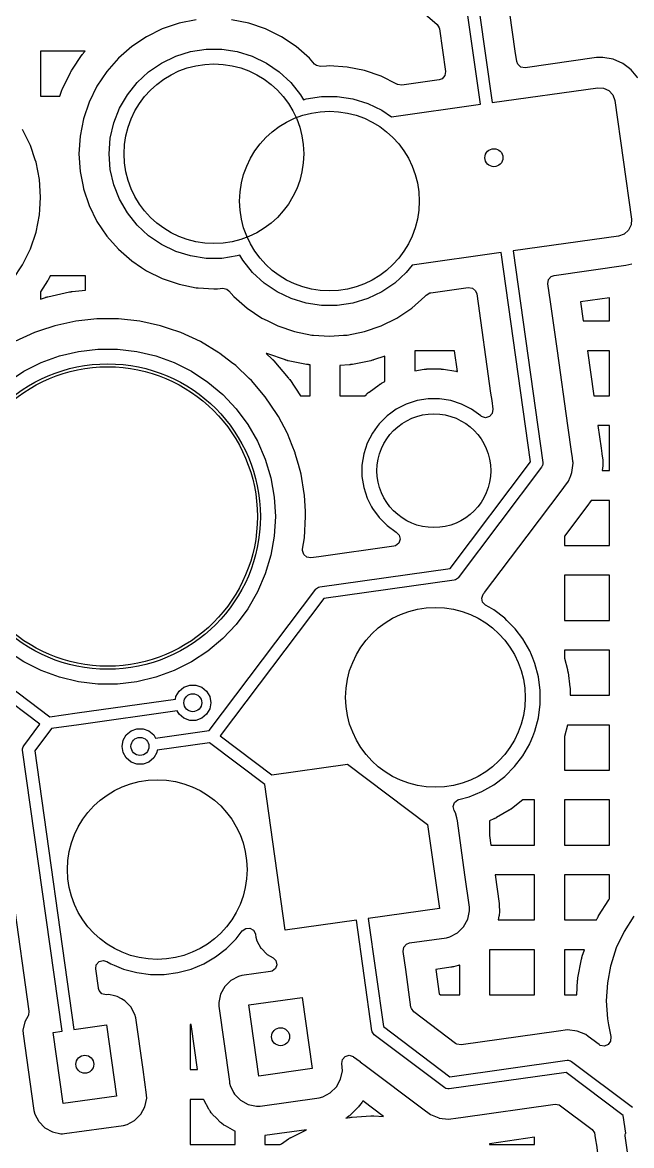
# Model space of a CAD drawing. Extents: x 2.49 to 8.57, y -5.87 to -1.87.
# Drawn here: x 2.977 to 3.377, y -4.273 to -3.535 of the extents above; entities that cross this region are included whole.
import ezdxf

# ---------------------------------------------------------------- set-up
doc = ezdxf.new("R2010")
doc.units = 0
doc.header["$MEASUREMENT"] = 0
doc.layers.add('BLACK', color=7, linetype='CONTINUOUS')

msp = doc.modelspace()

# ---------------------------------------------------------------- linework, layer by layer
at = {"layer": 'BLACK', "linetype": 'CONTINUOUS'}
for p, q in [((3.21042, -3.50214), (3.24925, -3.5359)), ((3.27773, -3.58836), (3.26912, -3.52706)), ((3.27705, -3.52692), (3.28553, -3.58726)), ((3.07963, -3.53516), (3.06863, -3.53889)), ((3.09102, -3.53289), (3.07963, -3.53516)), ((3.07963, -3.53516), (3.07963, -3.53516)), ((3.12559, -3.53516), (3.1142, -3.53289)), ((3.13659, -3.53889), (3.12559, -3.53516)), ((3.12559, -3.53516), (3.12559, -3.53516)), ((3.12559, -3.53516), (3.12559, -3.53516)), ((3.30068, -3.55347), (3.29718, -3.52858)), ((3.06863, -3.53889), (3.05821, -3.54403)), ((3.14701, -3.54403), (3.13659, -3.53889)), ((3.24925, -3.5359), (3.25074, -3.53821)), ((3.25074, -3.53821), (3.25089, -3.5389)), ((3.25089, -3.5389), (3.2548, -3.56675)), ((3.05821, -3.54403), (3.04856, -3.55048)), ((3.15666, -3.55048), (3.14701, -3.54403)), ((3.14701, -3.54403), (3.14701, -3.54403)), ((3.01784, -3.55347), (2.98851, -3.55347)), ((2.98851, -3.55347), (2.98851, -3.58307)), ((3.00923, -3.5659), (3.01604, -3.55571)), ((3.01604, -3.55571), (3.01613, -3.55558)), ((3.01613, -3.55558), (3.01632, -3.55532)), ((3.01632, -3.55532), (3.01642, -3.55519)), ((3.01642, -3.55519), (3.01681, -3.55468)), ((3.01681, -3.55468), (3.01691, -3.55455)), ((3.01691, -3.55455), (3.01711, -3.55431)), ((3.01711, -3.55431), (3.01721, -3.55418)), ((3.01721, -3.55418), (3.01784, -3.55347)), ((3.04856, -3.55048), (3.03982, -3.55814)), ((3.06816, -3.56126), (3.07744, -3.55679)), ((3.07744, -3.55679), (3.08728, -3.55375)), ((3.08728, -3.55375), (3.09746, -3.55222)), ((3.09746, -3.55222), (3.10776, -3.55222)), ((3.10776, -3.55222), (3.11794, -3.55375)), ((3.11794, -3.55375), (3.12778, -3.55679)), ((3.12778, -3.55679), (3.13706, -3.56126)), ((3.1654, -3.55814), (3.15666, -3.55048)), ((3.30162, -3.56017), (3.30068, -3.55347)), ((3.3582, -3.55757), (3.35414, -3.55772)), ((3.365, -3.55881), (3.3582, -3.55757)), ((3.3582, -3.55757), (3.3582, -3.55757)), ((3.03982, -3.55814), (3.03217, -3.56687)), ((3.05965, -3.56706), (3.06816, -3.56126)), ((3.13706, -3.56126), (3.14557, -3.56706)), ((3.16872, -3.56193), (3.1654, -3.55814)), ((3.1654, -3.55814), (3.1654, -3.55814)), ((3.17003, -3.56299), (3.16872, -3.56193)), ((3.17271, -3.56359), (3.17003, -3.56299)), ((3.17661, -3.56333), (3.17271, -3.56359)), ((3.17854, -3.5632), (3.17661, -3.56333)), ((3.19013, -3.56396), (3.17854, -3.5632)), ((3.17854, -3.5632), (3.17854, -3.5632)), ((3.17854, -3.5632), (3.17854, -3.5632)), ((3.17854, -3.5632), (3.17854, -3.5632)), ((3.20152, -3.56623), (3.19013, -3.56396)), ((3.19013, -3.56396), (3.19013, -3.56396)), ((3.19013, -3.56396), (3.19013, -3.56396)), ((3.30234, -3.56212), (3.30162, -3.56017)), ((3.30442, -3.56393), (3.30234, -3.56212)), ((3.30714, -3.56433), (3.30442, -3.56393)), ((3.35414, -3.55772), (3.30714, -3.56433)), ((3.35414, -3.55772), (3.35414, -3.55772)), ((3.37132, -3.56158), (3.365, -3.55881)), ((3.37492, -3.5643), (3.37132, -3.56158)), ((3.37684, -3.56574), (3.37492, -3.5643)), ((3.00285, -3.57856), (3.00827, -3.56757)), ((3.00827, -3.56757), (3.00834, -3.56743)), ((3.00834, -3.56743), (3.0085, -3.56714)), ((3.0085, -3.56714), (3.00857, -3.567)), ((3.00857, -3.567), (3.00889, -3.56645)), ((3.00889, -3.56645), (3.00898, -3.56631)), ((3.00898, -3.56631), (3.00915, -3.56604)), ((3.00915, -3.56604), (3.00923, -3.5659)), ((3.03217, -3.56687), (3.02571, -3.57653)), ((3.0521, -3.57406), (3.05965, -3.56706)), ((3.14557, -3.56706), (3.15312, -3.57406)), ((3.21252, -3.56996), (3.20152, -3.56623)), ((3.20152, -3.56623), (3.20152, -3.56623)), ((3.20152, -3.56623), (3.20152, -3.56623)), ((3.22294, -3.5751), (3.21252, -3.56996)), ((3.25064, -3.57227), (3.22608, -3.57572)), ((3.25259, -3.57155), (3.25064, -3.57227)), ((3.2544, -3.56948), (3.25259, -3.57155)), ((3.2548, -3.56675), (3.2544, -3.56948)), ((3.38125, -3.57105), (3.37684, -3.56574)), ((3.37684, -3.56574), (3.37684, -3.56574)), ((3.00228, -3.57989), (3.00234, -3.57974)), ((3.00234, -3.57974), (3.00258, -3.57914)), ((3.00258, -3.57914), (3.00265, -3.579)), ((3.00265, -3.579), (3.00278, -3.5787)), ((3.00278, -3.5787), (3.00285, -3.57856)), ((3.02571, -3.57653), (3.02058, -3.58694)), ((3.04568, -3.58211), (3.0521, -3.57406)), ((3.15312, -3.57406), (3.15954, -3.58211)), ((3.22296, -3.57511), (3.22294, -3.5751)), ((3.22294, -3.5751), (3.22294, -3.5751)), ((3.22294, -3.5751), (3.22294, -3.5751)), ((3.22294, -3.5751), (3.22294, -3.5751)), ((3.22336, -3.57532), (3.22296, -3.57511)), ((3.22608, -3.57572), (3.22336, -3.57532)), ((3.28553, -3.58726), (3.35493, -3.57751)), ((3.35493, -3.57751), (3.35876, -3.57773)), ((3.35876, -3.57773), (3.36222, -3.5794)), ((3.36222, -3.5794), (3.36478, -3.58226)), ((2.98851, -3.58307), (3.00119, -3.58307)), ((3.00119, -3.58307), (3.00211, -3.58034)), ((3.00211, -3.58034), (3.00217, -3.58019)), ((3.00217, -3.58019), (3.00228, -3.57989)), ((3.02058, -3.58694), (3.01684, -3.59794)), ((3.04053, -3.59103), (3.04568, -3.58211)), ((3.15954, -3.58211), (3.16142, -3.58538)), ((3.16142, -3.58538), (3.16321, -3.58483)), ((3.16321, -3.58483), (3.17339, -3.58329)), ((3.17339, -3.58329), (3.18369, -3.58329)), ((3.18369, -3.58329), (3.19387, -3.58483)), ((3.19387, -3.58483), (3.20371, -3.58786)), ((3.36478, -3.58226), (3.36605, -3.58589)), ((3.36605, -3.58589), (3.377, -3.66386)), ((3.03677, -3.60062), (3.04053, -3.59103)), ((3.20371, -3.58786), (3.21299, -3.59233)), ((3.21299, -3.59233), (3.21923, -3.59658)), ((3.21923, -3.59658), (3.27773, -3.58836)), ((3.01684, -3.59794), (3.01458, -3.60933)), ((3.01684, -3.59794), (3.01684, -3.59794)), ((3.03448, -3.61065), (3.03677, -3.60062)), ((2.97677, -3.60502), (2.97666, -3.60485)), ((2.98191, -3.61544), (2.97677, -3.60502)), ((3.01458, -3.60933), (3.01382, -3.62092)), ((3.01458, -3.60933), (3.01458, -3.60933)), ((2.98509, -3.62479), (2.98191, -3.61544)), ((3.03371, -3.62092), (3.03448, -3.61065)), ((3.01382, -3.62092), (3.01382, -3.62092)), ((3.01382, -3.62092), (3.01458, -3.63251)), ((3.03448, -3.63119), (3.03371, -3.62092)), ((2.98562, -3.62635), (2.98509, -3.62479)), ((2.98564, -3.62643), (2.98562, -3.62635)), ((2.98791, -3.63783), (2.98564, -3.62643)), ((3.03677, -3.64123), (3.03448, -3.63119)), ((2.98867, -3.64941), (2.98791, -3.63783)), ((2.98791, -3.63783), (2.98791, -3.63783)), ((3.01458, -3.63251), (3.01458, -3.63251)), ((3.01458, -3.63251), (3.01458, -3.63251)), ((3.01458, -3.63251), (3.01657, -3.64251)), ((3.01657, -3.64251), (3.01684, -3.6439)), ((3.01684, -3.6439), (3.01684, -3.6439)), ((3.01684, -3.6439), (3.02058, -3.6549)), ((3.04053, -3.65082), (3.03677, -3.64123)), ((2.98814, -3.65754), (2.98867, -3.64942)), ((2.98867, -3.64942), (2.98867, -3.64941)), ((3.04568, -3.65973), (3.04053, -3.65082)), ((2.98564, -3.6724), (2.98791, -3.661)), ((2.98791, -3.661), (2.98814, -3.65754)), ((3.02058, -3.6549), (3.02571, -3.66532)), ((3.0521, -3.66779), (3.04568, -3.65973)), ((3.02571, -3.66532), (3.02571, -3.66532)), ((3.02571, -3.66532), (3.03217, -3.67498)), ((3.05965, -3.67479), (3.0521, -3.66779)), ((3.37679, -3.6677), (3.37512, -3.67115)), ((3.377, -3.66386), (3.37679, -3.6677)), ((2.98191, -3.68339), (2.98564, -3.6724)), ((3.03217, -3.67498), (3.03982, -3.68371)), ((3.06816, -3.68059), (3.05965, -3.67479)), ((3.36863, -3.67498), (3.29923, -3.68473)), ((3.37225, -3.67371), (3.36863, -3.67498)), ((3.37512, -3.67115), (3.37225, -3.67371)), ((3.07744, -3.68506), (3.06816, -3.68059)), ((2.97677, -3.69381), (2.98191, -3.68339)), ((3.03982, -3.68371), (3.04856, -3.69137)), ((3.08728, -3.68809), (3.07744, -3.68506)), ((3.09746, -3.68963), (3.08728, -3.68809)), ((3.10776, -3.68963), (3.09746, -3.68963)), ((3.11794, -3.68809), (3.10776, -3.68963)), ((3.11973, -3.68754), (3.11794, -3.68809)), ((3.12161, -3.69081), (3.11973, -3.68754)), ((3.29143, -3.68583), (3.23287, -3.69406)), ((3.31076, -3.82334), (3.29143, -3.68583)), ((3.29923, -3.68473), (3.31878, -3.82385)), ((2.97032, -3.70347), (2.97677, -3.69381)), ((3.04856, -3.69137), (3.05495, -3.69564)), ((3.05495, -3.69564), (3.05821, -3.69782)), ((3.05821, -3.69782), (3.06863, -3.70296)), ((3.12803, -3.69886), (3.12161, -3.69081)), ((3.23287, -3.69406), (3.22904, -3.69886)), ((3.32632, -3.70082), (3.37332, -3.69422)), ((3.37332, -3.69422), (3.37727, -3.69324)), ((2.99325, -3.70444), (2.98851, -3.71154)), ((2.99334, -3.7043), (2.99325, -3.70444)), ((2.99351, -3.70403), (2.99334, -3.7043)), ((2.99359, -3.70389), (2.99351, -3.70403)), ((2.99391, -3.70334), (2.99359, -3.70389)), ((2.99399, -3.7032), (2.99391, -3.70334)), ((2.99414, -3.70291), (2.99399, -3.7032)), ((2.99422, -3.70277), (2.99414, -3.70291)), ((2.99504, -3.7011), (2.99422, -3.70277)), ((3.01812, -3.7011), (2.99504, -3.7011)), ((3.01812, -3.71051), (3.01812, -3.7011)), ((3.06863, -3.70296), (3.07963, -3.70669)), ((3.13558, -3.70586), (3.12803, -3.69886)), ((3.22904, -3.69886), (3.2215, -3.70586)), ((3.32216, -3.70634), (3.32256, -3.70361)), ((3.32256, -3.70361), (3.32437, -3.70154)), ((3.32437, -3.70154), (3.32632, -3.70082)), ((2.98851, -3.71154), (2.98851, -3.71644)), ((2.99346, -3.71486), (3.00774, -3.71172)), ((3.00774, -3.71172), (3.00787, -3.71169)), ((3.00787, -3.71169), (3.00813, -3.71164)), ((3.00813, -3.71164), (3.00826, -3.71162)), ((3.00826, -3.71162), (3.00879, -3.71154)), ((3.00879, -3.71154), (3.00892, -3.71152)), ((3.00892, -3.71152), (3.00918, -3.71148)), ((3.00918, -3.71148), (3.00931, -3.71146)), ((3.00931, -3.71146), (3.01812, -3.71051)), ((3.07963, -3.70669), (3.09102, -3.70896)), ((3.09102, -3.70896), (3.09213, -3.70903)), ((3.09213, -3.70903), (3.10261, -3.70972)), ((3.10261, -3.70972), (3.10489, -3.70957)), ((3.10261, -3.70972), (3.10261, -3.70972)), ((3.10261, -3.70972), (3.10261, -3.70972)), ((3.10489, -3.70957), (3.10843, -3.70933)), ((3.10843, -3.70933), (3.11112, -3.70993)), ((3.11112, -3.70993), (3.11242, -3.71099)), ((3.11242, -3.71099), (3.11575, -3.71478)), ((3.14409, -3.71166), (3.13558, -3.70586)), ((3.15337, -3.71613), (3.14409, -3.71166)), ((3.21299, -3.71166), (3.20371, -3.71613)), ((3.2215, -3.70586), (3.21299, -3.71166)), ((3.24215, -3.71385), (3.24447, -3.71237)), ((3.24447, -3.71237), (3.24514, -3.71223)), ((3.24514, -3.71223), (3.26983, -3.70876)), ((3.26983, -3.70876), (3.27255, -3.70916)), ((3.27255, -3.70916), (3.27462, -3.71097)), ((3.27462, -3.71097), (3.27534, -3.71292)), ((3.32299, -3.71222), (3.32216, -3.70634)), ((3.32383, -3.71819), (3.32299, -3.71222)), ((2.98851, -3.71644), (2.99193, -3.71529)), ((2.99193, -3.71529), (2.99205, -3.71525)), ((2.99205, -3.71525), (2.99231, -3.71517)), ((2.99231, -3.71517), (2.99243, -3.71513)), ((2.99243, -3.71513), (2.99295, -3.71499)), ((2.99295, -3.71499), (2.99307, -3.71496)), ((2.99307, -3.71496), (2.99333, -3.71489)), ((2.99333, -3.71489), (2.99346, -3.71486)), ((3.11575, -3.71478), (3.11575, -3.71478)), ((3.11575, -3.71478), (3.12449, -3.72244)), ((3.16321, -3.71917), (3.15337, -3.71613)), ((3.17339, -3.7207), (3.16321, -3.71917)), ((3.19387, -3.71917), (3.18369, -3.7207)), ((3.20371, -3.71613), (3.19387, -3.71917)), ((3.23259, -3.72244), (3.24133, -3.71478)), ((3.24133, -3.71478), (3.24215, -3.71385)), ((3.27534, -3.71292), (3.28451, -3.77818)), ((3.32835, -3.75032), (3.32383, -3.71819)), ((3.3626, -3.71552), (3.34363, -3.71819)), ((3.34363, -3.71819), (3.34539, -3.73071)), ((3.3626, -3.73071), (3.3626, -3.71552)), ((3.12449, -3.72244), (3.13414, -3.72889)), ((3.18369, -3.7207), (3.17339, -3.7207)), ((3.22294, -3.72889), (3.23259, -3.72244)), ((2.99794, -3.73396), (2.98787, -3.73735)), ((3.0117, -3.73093), (2.99794, -3.73396)), ((3.0257, -3.7294), (3.0117, -3.73093)), ((3.03979, -3.7294), (3.0257, -3.7294)), ((3.0257, -3.7294), (3.0257, -3.7294)), ((3.0538, -3.73093), (3.03979, -3.7294)), ((3.03979, -3.7294), (3.03979, -3.7294)), ((3.06756, -3.73396), (3.0538, -3.73093)), ((3.0728, -3.73572), (3.06756, -3.73396)), ((3.13414, -3.72889), (3.13414, -3.72889)), ((3.13414, -3.72889), (3.13751, -3.73055)), ((3.13751, -3.73055), (3.14456, -3.73403)), ((3.14456, -3.73403), (3.15556, -3.73776)), ((3.20152, -3.73776), (3.21252, -3.73403)), ((3.21252, -3.73403), (3.22294, -3.72889)), ((3.34539, -3.73071), (3.3626, -3.73071)), ((2.98458, -3.73845), (2.97179, -3.74437)), ((2.98787, -3.73735), (2.98458, -3.73845)), ((2.98458, -3.73845), (2.98458, -3.73845)), ((2.98458, -3.73845), (2.98458, -3.73845)), ((3.08092, -3.73845), (3.0728, -3.73572)), ((3.0937, -3.74437), (3.08092, -3.73845)), ((3.08092, -3.73845), (3.08092, -3.73845)), ((3.08092, -3.73845), (3.08092, -3.73845)), ((3.15556, -3.73776), (3.16695, -3.74003)), ((3.16695, -3.74003), (3.16796, -3.7401)), ((3.16796, -3.7401), (3.17854, -3.74079)), ((3.17854, -3.74079), (3.18782, -3.74018)), ((3.17854, -3.74079), (3.17854, -3.74079)), ((3.17854, -3.74079), (3.17854, -3.74079)), ((3.18782, -3.74018), (3.19013, -3.74003)), ((3.19013, -3.74003), (3.20152, -3.73776)), ((3.01361, -3.75078), (3.02634, -3.74929)), ((3.02634, -3.74929), (3.03916, -3.74929)), ((3.03916, -3.74929), (3.05189, -3.75078)), ((3.10578, -3.75164), (3.0937, -3.74437)), ((3.0937, -3.74437), (3.0937, -3.74437)), ((3.0937, -3.74437), (3.0937, -3.74437)), ((3.0937, -3.74437), (3.0937, -3.74437)), ((2.98909, -3.75812), (3.00113, -3.75374)), ((3.00113, -3.75374), (3.01361, -3.75078)), ((3.05189, -3.75078), (3.06437, -3.75374)), ((3.06437, -3.75374), (3.07641, -3.75812)), ((3.10643, -3.75213), (3.10578, -3.75164)), ((3.11423, -3.75806), (3.10643, -3.75213)), ((3.13735, -3.75227), (3.13703, -3.75213)), ((3.13703, -3.75213), (3.1409, -3.7558)), ((3.1375, -3.75233), (3.13735, -3.75227)), ((3.1378, -3.75244), (3.1375, -3.75233)), ((3.13795, -3.75249), (3.1378, -3.75244)), ((3.14956, -3.75643), (3.13795, -3.75249)), ((3.1409, -3.7558), (3.141, -3.75589)), ((3.141, -3.75589), (3.14118, -3.75608)), ((3.14118, -3.75608), (3.14128, -3.75618)), ((3.14128, -3.75618), (3.14164, -3.75656)), ((3.14164, -3.75656), (3.14173, -3.75666)), ((3.14173, -3.75666), (3.14191, -3.75686)), ((3.14191, -3.75686), (3.142, -3.75696)), ((3.142, -3.75696), (3.15146, -3.7681)), ((3.14971, -3.75648), (3.14956, -3.75643)), ((3.15002, -3.75658), (3.14971, -3.75648)), ((3.15017, -3.75662), (3.15002, -3.75658)), ((3.15079, -3.75678), (3.15017, -3.75662)), ((3.15095, -3.75682), (3.15079, -3.75678)), ((3.15126, -3.7569), (3.15095, -3.75682)), ((3.15142, -3.75693), (3.15126, -3.7569)), ((3.16344, -3.75932), (3.15142, -3.75693)), ((3.20566, -3.75693), (3.19364, -3.75932)), ((3.20582, -3.7569), (3.20566, -3.75693)), ((3.20613, -3.75682), (3.20582, -3.7569)), ((3.20628, -3.75678), (3.20613, -3.75682)), ((3.2069, -3.75662), (3.20628, -3.75678)), ((3.20706, -3.75658), (3.2069, -3.75662)), ((3.20737, -3.75648), (3.20706, -3.75658)), ((3.20752, -3.75643), (3.20737, -3.75648)), ((3.21497, -3.7539), (3.20752, -3.75643)), ((3.21497, -3.7635), (3.21497, -3.7539)), ((3.2608, -3.75032), (3.23457, -3.75032)), ((3.23457, -3.75032), (3.23457, -3.7635)), ((3.26272, -3.76402), (3.2608, -3.75032)), ((3.33526, -3.79953), (3.32835, -3.75032)), ((3.3626, -3.75032), (3.34814, -3.75032)), ((3.34814, -3.75032), (3.35231, -3.77992)), ((3.3626, -3.75651), (3.3626, -3.75032)), ((3.3626, -3.77992), (3.3626, -3.75651)), ((2.96692, -3.77092), (2.97763, -3.76388)), ((2.97763, -3.76388), (2.98909, -3.75812)), ((3.07641, -3.75812), (3.08787, -3.76388)), ((3.08787, -3.76388), (3.09858, -3.77092)), ((3.11699, -3.76016), (3.11423, -3.75806)), ((3.12582, -3.76852), (3.11699, -3.76016)), ((3.11699, -3.76016), (3.11699, -3.76016)), ((3.11699, -3.76016), (3.11699, -3.76016)), ((3.1636, -3.75935), (3.16344, -3.75932)), ((3.16391, -3.7594), (3.1636, -3.75935)), ((3.16407, -3.75943), (3.16391, -3.7594)), ((3.16471, -3.75951), (3.16407, -3.75943)), ((3.16487, -3.75953), (3.16471, -3.75951)), ((3.16519, -3.75956), (3.16487, -3.75953)), ((3.16535, -3.75957), (3.16519, -3.75956)), ((3.16575, -3.7596), (3.16535, -3.75957)), ((3.16575, -3.75999), (3.16575, -3.7596)), ((3.16575, -3.77992), (3.16575, -3.75999)), ((3.19173, -3.75957), (3.18536, -3.75999)), ((3.18536, -3.75999), (3.18536, -3.77992)), ((3.19189, -3.75956), (3.19173, -3.75957)), ((3.19221, -3.75953), (3.19189, -3.75956)), ((3.19237, -3.75951), (3.19221, -3.75953)), ((3.19301, -3.75943), (3.19237, -3.75951)), ((3.19316, -3.7594), (3.19301, -3.75943)), ((3.19348, -3.75935), (3.19316, -3.7594)), ((3.19364, -3.75932), (3.19348, -3.75935)), ((3.21497, -3.77057), (3.21497, -3.7635)), ((3.23457, -3.7635), (3.24077, -3.76252)), ((3.24077, -3.76252), (3.24096, -3.76249)), ((3.24096, -3.76249), (3.24135, -3.76245)), ((3.24135, -3.76245), (3.24154, -3.76243)), ((3.24154, -3.76243), (3.2423, -3.76237)), ((3.2423, -3.76237), (3.2425, -3.76236)), ((3.2425, -3.76236), (3.24288, -3.76234)), ((3.24288, -3.76234), (3.24307, -3.76234)), ((3.24307, -3.76234), (3.25128, -3.76234)), ((3.25128, -3.76234), (3.25147, -3.76234)), ((3.25147, -3.76234), (3.25186, -3.76236)), ((3.25186, -3.76236), (3.25205, -3.76237)), ((3.25205, -3.76237), (3.25282, -3.76243)), ((3.25282, -3.76243), (3.25301, -3.76245)), ((3.25301, -3.76245), (3.25339, -3.76249)), ((3.25339, -3.76249), (3.25358, -3.76252)), ((3.25358, -3.76252), (3.26169, -3.7638)), ((3.26169, -3.7638), (3.26188, -3.76384)), ((3.26188, -3.76384), (3.26226, -3.76391)), ((3.26226, -3.76391), (3.26245, -3.76395)), ((3.26245, -3.76395), (3.26272, -3.76402)), ((3.09858, -3.77092), (3.1084, -3.77916)), ((3.12722, -3.76985), (3.12582, -3.76852)), ((3.13635, -3.78059), (3.12722, -3.76985)), ((3.15146, -3.7681), (3.15155, -3.7682)), ((3.15155, -3.7682), (3.15171, -3.76841)), ((3.15171, -3.76841), (3.1518, -3.76852)), ((3.1518, -3.76852), (3.15212, -3.76894)), ((3.15212, -3.76894), (3.15219, -3.76905)), ((3.15219, -3.76905), (3.15235, -3.76926)), ((3.15235, -3.76926), (3.15243, -3.76937)), ((3.15243, -3.76937), (3.15958, -3.77992)), ((3.21266, -3.77177), (3.21299, -3.77158)), ((3.21299, -3.77158), (3.21316, -3.77149)), ((3.21316, -3.77149), (3.21497, -3.77057)), ((3.2019, -3.77992), (3.2028, -3.77902)), ((3.2028, -3.77902), (3.20293, -3.77889)), ((3.20293, -3.77889), (3.20322, -3.77863)), ((3.20322, -3.77863), (3.20336, -3.7785)), ((3.20336, -3.7785), (3.20395, -3.778)), ((3.20395, -3.778), (3.20409, -3.77788)), ((3.20409, -3.77788), (3.2044, -3.77764)), ((3.2044, -3.77764), (3.20455, -3.77752)), ((3.20455, -3.77752), (3.21119, -3.7727)), ((3.21119, -3.7727), (3.21135, -3.77259)), ((3.21135, -3.77259), (3.21167, -3.77237)), ((3.21167, -3.77237), (3.21183, -3.77227)), ((3.21183, -3.77227), (3.21249, -3.77187)), ((3.21249, -3.77187), (3.21266, -3.77177)), ((3.28451, -3.77818), (3.28521, -3.78311)), ((3.1084, -3.77916), (3.1172, -3.78849)), ((3.14425, -3.79225), (3.13635, -3.78059)), ((3.13635, -3.78059), (3.13635, -3.78059)), ((3.13635, -3.78059), (3.13635, -3.78059)), ((3.15958, -3.77992), (3.16575, -3.77992)), ((3.18536, -3.77992), (3.2019, -3.77992)), ((3.22903, -3.78541), (3.22241, -3.78878)), ((3.23611, -3.78311), (3.22903, -3.78541)), ((3.24346, -3.78194), (3.23611, -3.78311)), ((3.2509, -3.78194), (3.24346, -3.78194)), ((3.24346, -3.78194), (3.24346, -3.78194)), ((3.25825, -3.78311), (3.2509, -3.78194)), ((3.2509, -3.78194), (3.2509, -3.78194)), ((3.26532, -3.78541), (3.25825, -3.78311)), ((3.27195, -3.78878), (3.26532, -3.78541)), ((3.28521, -3.78311), (3.28601, -3.78879)), ((3.35231, -3.77992), (3.3626, -3.77992)), ((3.1172, -3.78849), (3.12485, -3.79877)), ((3.14495, -3.79357), (3.14425, -3.79225)), ((3.14425, -3.79225), (3.14425, -3.79225)), ((3.14425, -3.79225), (3.14425, -3.79225)), ((3.15069, -3.80439), (3.14495, -3.79357)), ((3.21639, -3.79316), (3.21113, -3.79842)), ((3.21897, -3.79128), (3.21639, -3.79316)), ((3.21639, -3.79316), (3.21639, -3.79316)), ((3.21639, -3.79316), (3.21639, -3.79316)), ((3.22241, -3.78878), (3.21897, -3.79128)), ((3.27797, -3.79316), (3.27195, -3.78878)), ((3.278, -3.79319), (3.27797, -3.79316)), ((3.27797, -3.79316), (3.27797, -3.79316)), ((3.27797, -3.79316), (3.27797, -3.79316)), ((3.27852, -3.79357), (3.278, -3.79319)), ((3.28116, -3.79435), (3.27852, -3.79357)), ((3.2838, -3.79359), (3.28116, -3.79435)), ((3.28561, -3.79152), (3.2838, -3.79359)), ((3.28601, -3.78879), (3.28561, -3.79152)), ((3.12485, -3.79877), (3.13126, -3.80987)), ((3.2098, -3.80024), (3.20675, -3.80444)), ((3.21113, -3.79842), (3.2098, -3.80024)), ((3.21113, -3.79842), (3.21113, -3.79842)), ((3.21113, -3.79842), (3.21113, -3.79842)), ((3.33786, -3.81803), (3.33526, -3.79953)), ((3.3626, -3.79953), (3.35506, -3.79953)), ((3.35506, -3.79953), (3.35716, -3.81446)), ((3.3626, -3.82913), (3.3626, -3.79953)), ((3.15085, -3.8047), (3.15069, -3.80439)), ((3.15402, -3.81265), (3.15085, -3.8047)), ((3.15085, -3.8047), (3.15085, -3.8047)), ((3.20675, -3.80444), (3.20338, -3.81106)), ((3.13126, -3.80987), (3.13634, -3.82164)), ((3.15592, -3.81741), (3.15402, -3.81265)), ((3.20338, -3.81106), (3.20108, -3.81814)), ((3.35716, -3.81446), (3.35716, -3.81447)), ((3.35716, -3.81447), (3.35763, -3.81784)), ((3.13634, -3.82164), (3.14001, -3.83392)), ((3.15607, -3.81779), (3.15592, -3.81741)), ((3.1581, -3.82512), (3.15607, -3.81779)), ((3.15607, -3.81779), (3.15607, -3.81779)), ((3.20108, -3.81814), (3.19991, -3.82549)), ((3.25787, -3.89352), (3.31076, -3.82334)), ((3.33822, -3.82057), (3.33786, -3.81803)), ((3.33786, -3.81803), (3.33786, -3.81803)), ((3.33861, -3.82338), (3.33822, -3.82057)), ((3.33865, -3.82363), (3.33861, -3.82338)), ((3.35763, -3.81784), (3.35763, -3.81784)), ((3.35763, -3.81784), (3.35771, -3.81836)), ((3.35771, -3.81836), (3.35823, -3.8221)), ((3.35823, -3.8221), (3.35827, -3.82242)), ((3.35827, -3.82242), (3.35832, -3.82306)), ((3.35832, -3.82306), (3.35833, -3.82338)), ((3.35833, -3.82338), (3.35834, -3.82467)), ((3.15984, -3.83137), (3.1581, -3.82512)), ((3.19991, -3.82549), (3.19991, -3.83293)), ((3.31803, -3.82677), (3.26318, -3.89956)), ((3.31843, -3.82611), (3.31803, -3.82677)), ((3.3185, -3.82583), (3.31843, -3.82611)), ((3.31881, -3.82463), (3.3185, -3.82583)), ((3.31878, -3.82385), (3.31881, -3.82463)), ((3.33694, -3.83293), (3.33797, -3.83037)), ((3.33797, -3.83037), (3.33873, -3.82419)), ((3.33868, -3.82381), (3.33865, -3.82363)), ((3.33865, -3.82363), (3.33865, -3.82363)), ((3.33873, -3.82419), (3.33868, -3.82381)), ((3.35827, -3.82595), (3.35788, -3.82913)), ((3.35788, -3.82913), (3.3626, -3.82913)), ((3.3583, -3.82563), (3.35827, -3.82595)), ((3.35833, -3.82498), (3.3583, -3.82563)), ((3.35834, -3.82467), (3.35833, -3.82498)), ((3.14001, -3.83392), (3.14224, -3.84655)), ((3.16194, -3.8442), (3.15984, -3.83137)), ((3.15984, -3.83137), (3.15984, -3.83137)), ((3.15984, -3.83137), (3.15984, -3.83137)), ((3.19991, -3.83293), (3.19991, -3.83293)), ((3.19991, -3.83293), (3.20108, -3.84028)), ((3.33261, -3.84016), (3.33564, -3.83614)), ((3.33564, -3.83614), (3.33674, -3.83342)), ((3.33564, -3.83614), (3.33564, -3.83614)), ((3.33564, -3.83614), (3.33564, -3.83614)), ((3.33674, -3.83342), (3.33694, -3.83293)), ((3.16212, -3.84527), (3.16194, -3.8442)), ((3.1627, -3.85596), (3.16212, -3.84527)), ((3.20108, -3.84028), (3.20338, -3.84735)), ((3.30845, -3.87223), (3.33208, -3.84087)), ((3.33208, -3.84087), (3.33261, -3.84016)), ((3.14224, -3.84655), (3.14299, -3.85934)), ((3.20338, -3.84735), (3.2062, -3.85289)), ((3.2062, -3.85289), (3.20675, -3.85398)), ((3.34774, -3.85266), (3.333, -3.87223)), ((3.3507, -3.84874), (3.34774, -3.85266)), ((3.3626, -3.84874), (3.3507, -3.84874)), ((3.3626, -3.87835), (3.3626, -3.84874)), ((3.14299, -3.85934), (3.14224, -3.87214)), ((3.16212, -3.87341), (3.16288, -3.85934)), ((3.16287, -3.8591), (3.1627, -3.85596)), ((3.16288, -3.85934), (3.16287, -3.8591)), ((3.20675, -3.85398), (3.21113, -3.86)), ((3.21113, -3.86), (3.21639, -3.86526)), ((3.21639, -3.86526), (3.22241, -3.86963)), ((3.14224, -3.87214), (3.14001, -3.88477)), ((3.1609, -3.88085), (3.16212, -3.87341)), ((3.22241, -3.86963), (3.22242, -3.86964)), ((3.22242, -3.86964), (3.22242, -3.86964)), ((3.22242, -3.86964), (3.22257, -3.86973)), ((3.22257, -3.86973), (3.22255, -3.86976)), ((3.22255, -3.86976), (3.22442, -3.87153)), ((3.22508, -3.8742), (3.22419, -3.8768)), ((3.22442, -3.87153), (3.22508, -3.8742)), ((3.28052, -3.90929), (3.30845, -3.87223)), ((3.333, -3.87223), (3.333, -3.87835)), ((3.16083, -3.88163), (3.1609, -3.88085)), ((3.1616, -3.88427), (3.16083, -3.88163)), ((3.22088, -3.87882), (3.17151, -3.88576)), ((3.22204, -3.87851), (3.22088, -3.87882)), ((3.22419, -3.8768), (3.22204, -3.87851)), ((3.333, -3.87835), (3.3626, -3.87835)), ((3.14001, -3.88477), (3.13634, -3.89705)), ((3.16367, -3.88608), (3.1616, -3.88427)), ((3.1664, -3.88648), (3.16367, -3.88608)), ((3.17151, -3.88576), (3.1664, -3.88648)), ((3.17151, -3.88576), (3.17151, -3.88576)), ((3.13634, -3.89705), (3.13126, -3.90882)), ((3.17216, -3.90557), (3.25787, -3.89352)), ((3.26058, -3.90109), (3.17487, -3.91314)), ((3.26133, -3.90091), (3.26058, -3.90109)), ((3.26265, -3.90013), (3.26133, -3.90091)), ((3.26318, -3.89956), (3.26265, -3.90013)), ((3.3626, -3.89795), (3.333, -3.89795)), ((3.333, -3.89795), (3.333, -3.92756)), ((3.3626, -3.92756), (3.3626, -3.89795)), ((3.09952, -4.00004), (3.16956, -3.9071)), ((3.13126, -3.90882), (3.12485, -3.91992)), ((3.16956, -3.9071), (3.17008, -3.90653)), ((3.17008, -3.90653), (3.17141, -3.90575)), ((3.17141, -3.90575), (3.17216, -3.90557)), ((3.27872, -3.91288), (3.27968, -3.9104)), ((3.27968, -3.9104), (3.28024, -3.90966)), ((3.28024, -3.90966), (3.28052, -3.90929)), ((3.17487, -3.91314), (3.1068, -4.00346)), ((3.27924, -3.91558), (3.27872, -3.91288)), ((3.28114, -3.91757), (3.27924, -3.91558)), ((3.28356, -3.91897), (3.28114, -3.91757)), ((3.2866, -3.92072), (3.28356, -3.91897)), ((3.12485, -3.91992), (3.1172, -3.9302)), ((3.29377, -3.92622), (3.2866, -3.92072)), ((3.2866, -3.92072), (3.2866, -3.92072)), ((3.2866, -3.92072), (3.2866, -3.92072)), ((3.29511, -3.92756), (3.29377, -3.92622)), ((3.29377, -3.92622), (3.29377, -3.92622)), ((3.1172, -3.9302), (3.1084, -3.93953)), ((3.30016, -3.93261), (3.29511, -3.92756)), ((3.30061, -3.93321), (3.30016, -3.93261)), ((3.30016, -3.93261), (3.30016, -3.93261)), ((3.30016, -3.93261), (3.30016, -3.93261)), ((3.30566, -3.93978), (3.30061, -3.93321)), ((3.333, -3.92756), (3.3626, -3.92756)), ((3.1084, -3.93953), (3.09858, -3.94777)), ((3.31017, -3.9476), (3.30566, -3.93978)), ((3.30566, -3.93978), (3.30566, -3.93978)), ((3.30566, -3.93978), (3.30566, -3.93978)), ((2.93478, -3.94568), (2.99479, -3.99091)), ((2.97763, -3.95481), (2.96692, -3.94777)), ((3.09858, -3.94777), (3.08787, -3.95481)), ((3.31128, -3.95028), (3.31017, -3.9476)), ((3.31017, -3.9476), (3.31017, -3.9476)), ((3.31017, -3.9476), (3.31017, -3.9476)), ((3.3626, -3.94717), (3.333, -3.94717)), ((3.333, -3.94717), (3.333, -3.95247)), ((3.3626, -3.97677), (3.3626, -3.94717)), ((2.98821, -3.99581), (2.93134, -3.95295)), ((2.98909, -3.96056), (2.97763, -3.95481)), ((3.08787, -3.95481), (3.07641, -3.96056)), ((3.31219, -3.95247), (3.31128, -3.95028)), ((3.31363, -3.95595), (3.31219, -3.95247)), ((3.31597, -3.96467), (3.31363, -3.95595)), ((3.333, -3.95247), (3.33499, -3.95991)), ((3.00113, -3.96495), (2.98909, -3.96056)), ((3.07641, -3.96056), (3.06437, -3.96495)), ((3.33499, -3.95991), (3.33503, -3.96007)), ((3.33503, -3.96007), (3.3351, -3.96038)), ((3.3351, -3.96038), (3.33514, -3.96053)), ((3.33514, -3.96053), (3.33526, -3.96116)), ((3.33526, -3.96116), (3.33529, -3.96132)), ((3.33529, -3.96132), (3.33534, -3.96164)), ((3.33534, -3.96164), (3.33537, -3.9618)), ((3.33537, -3.9618), (3.33663, -3.97139)), ((3.01361, -3.96791), (3.00113, -3.96495)), ((3.02634, -3.96939), (3.01361, -3.96791)), ((3.03916, -3.96939), (3.02634, -3.96939)), ((3.05189, -3.96791), (3.03916, -3.96939)), ((3.06437, -3.96495), (3.05189, -3.96791)), ((3.0828, -3.97146), (3.08666, -3.97005)), ((3.08666, -3.97005), (3.09076, -3.97005)), ((3.09076, -3.97005), (3.09461, -3.97146)), ((3.31715, -3.97363), (3.31597, -3.96467)), ((3.07731, -3.97931), (3.07761, -3.97764)), ((3.07761, -3.97764), (3.07966, -3.97409)), ((3.07966, -3.97409), (3.0828, -3.97146)), ((3.09461, -3.97146), (3.09775, -3.97409)), ((3.09775, -3.97409), (3.0998, -3.97764)), ((3.0998, -3.97764), (3.10052, -3.98168)), ((3.31715, -3.98267), (3.31715, -3.97363)), ((3.33663, -3.97139), (3.33665, -3.97155)), ((3.33665, -3.97155), (3.33668, -3.97187)), ((3.33668, -3.97187), (3.33669, -3.97203)), ((3.33669, -3.97203), (3.33673, -3.97267)), ((3.33673, -3.97267), (3.33674, -3.97283)), ((3.33674, -3.97283), (3.33675, -3.97315)), ((3.33675, -3.97315), (3.33675, -3.97331)), ((3.33675, -3.97331), (3.33675, -3.97677)), ((3.33675, -3.97677), (3.3626, -3.97677)), ((3.01267, -3.98839), (3.07731, -3.97931)), ((3.0998, -3.98572), (3.09775, -3.98928)), ((3.10052, -3.98168), (3.0998, -3.98572)), ((3.31597, -3.99162), (3.31715, -3.98267)), ((2.99479, -3.99091), (3.01267, -3.98839)), ((3.01267, -3.98839), (3.01267, -3.98839)), ((3.07841, -3.98711), (3.01377, -3.99619)), ((3.07966, -3.98928), (3.07841, -3.98711)), ((3.0828, -3.99191), (3.07966, -3.98928)), ((3.08666, -3.99332), (3.0828, -3.99191)), ((3.09461, -3.99191), (3.09076, -3.99332)), ((3.09775, -3.98928), (3.09461, -3.99191)), ((3.31363, -4.00035), (3.31597, -3.99162)), ((2.97755, -4.00995), (2.98821, -3.99581)), ((2.99589, -3.9987), (2.98482, -4.01339)), ((3.01377, -3.99619), (2.99589, -3.9987)), ((3.04493, -4.00283), (3.04808, -4.00019)), ((3.04808, -4.00019), (3.05193, -3.99879)), ((3.05193, -3.99879), (3.05603, -3.99879)), ((3.05603, -3.99879), (3.05989, -4.00019)), ((3.05989, -4.00019), (3.06303, -4.00283)), ((3.06428, -4.00499), (3.09952, -4.00004)), ((3.09076, -3.99332), (3.08666, -3.99332)), ((3.31219, -4.00382), (3.31363, -4.00035)), ((3.33499, -3.99639), (3.333, -4.00382)), ((3.3626, -3.99638), (3.33499, -3.99638)), ((3.33499, -3.99638), (3.33499, -3.99639)), ((3.3626, -4.02598), (3.3626, -3.99638)), ((3.04217, -4.01042), (3.04288, -4.00638)), ((3.04288, -4.00638), (3.04493, -4.00283)), ((3.06303, -4.00283), (3.06428, -4.00499)), ((3.1068, -4.00346), (3.14074, -4.02904)), ((3.31042, -4.00811), (3.31219, -4.00382)), ((3.333, -4.00382), (3.333, -4.02598)), ((2.97677, -4.0121), (2.97714, -4.01066)), ((2.9768, -4.01287), (2.97677, -4.0121)), ((3.00275, -4.19752), (2.9768, -4.01287)), ((2.97714, -4.01066), (2.97715, -4.01061)), ((2.97715, -4.01061), (2.97755, -4.00995)), ((2.98482, -4.01339), (3.01055, -4.19642)), ((3.04288, -4.01446), (3.04217, -4.01042)), ((3.04493, -4.01801), (3.04288, -4.01446)), ((3.06508, -4.01446), (3.06303, -4.01801)), ((3.06537, -4.01279), (3.06508, -4.01446)), ((3.0997, -4.00797), (3.06537, -4.01279)), ((3.136, -4.03533), (3.0997, -4.00797)), ((3.30566, -4.01652), (3.31017, -4.0087)), ((3.31017, -4.0087), (3.31025, -4.0085)), ((3.31025, -4.0085), (3.31042, -4.00811)), ((2.95778, -4.01909), (2.981, -4.18435)), ((3.04808, -4.02065), (3.04493, -4.01801)), ((3.05193, -4.02205), (3.04808, -4.02065)), ((3.05603, -4.02205), (3.05193, -4.02205)), ((3.05989, -4.02065), (3.05603, -4.02205)), ((3.06303, -4.01801), (3.05989, -4.02065)), ((3.14074, -4.02904), (3.19047, -4.02205)), ((3.19047, -4.02205), (3.24308, -4.06169)), ((3.30016, -4.02369), (3.30566, -4.01652)), ((3.2866, -4.03557), (3.29377, -4.03007)), ((3.29377, -4.03007), (3.30016, -4.02369)), ((3.29377, -4.03007), (3.29377, -4.03007)), ((3.29377, -4.03007), (3.29377, -4.03007)), ((3.30016, -4.02369), (3.30016, -4.02369)), ((3.30016, -4.02369), (3.30016, -4.02369)), ((3.333, -4.02598), (3.3626, -4.02598)), ((3.14947, -4.13118), (3.136, -4.03533)), ((3.27878, -4.04009), (3.2866, -4.03557)), ((3.26353, -4.0454), (3.27043, -4.04355)), ((3.27043, -4.04355), (3.27878, -4.04009)), ((3.25991, -4.04992), (3.26079, -4.04732)), ((3.26059, -4.05259), (3.25991, -4.04992)), ((3.26079, -4.04732), (3.26294, -4.0456)), ((3.26294, -4.0456), (3.26353, -4.0454)), ((3.29709, -4.05214), (3.29682, -4.05231)), ((3.29723, -4.05206), (3.29709, -4.05214)), ((3.29776, -4.0517), (3.29723, -4.05206)), ((3.29789, -4.05161), (3.29776, -4.0517)), ((3.29815, -4.05142), (3.29789, -4.05161)), ((3.29828, -4.05132), (3.29815, -4.05142)), ((3.30575, -4.04559), (3.29828, -4.05132)), ((3.31339, -4.04559), (3.30575, -4.04559)), ((3.31339, -4.0752), (3.31339, -4.04559)), ((3.3626, -4.04559), (3.333, -4.04559)), ((3.333, -4.04559), (3.333, -4.0752)), ((3.3626, -4.0752), (3.3626, -4.04559)), ((3.26149, -4.05413), (3.26059, -4.05259)), ((3.26236, -4.05735), (3.26149, -4.05413)), ((3.26263, -4.05924), (3.26236, -4.05735)), ((3.26763, -4.0948), (3.26263, -4.05924)), ((3.28658, -4.05808), (3.28379, -4.05924)), ((3.28379, -4.05924), (3.28379, -4.0689)), ((3.28672, -4.05802), (3.28658, -4.05808)), ((3.28702, -4.05789), (3.28672, -4.05802)), ((3.28716, -4.05782), (3.28702, -4.05789)), ((3.28774, -4.05753), (3.28716, -4.05782)), ((3.28788, -4.05746), (3.28774, -4.05753)), ((3.28816, -4.05731), (3.28788, -4.05746)), ((3.2883, -4.05723), (3.28816, -4.05731)), ((3.29668, -4.05239), (3.2883, -4.05723)), ((3.29682, -4.05231), (3.29668, -4.05239)), ((3.24308, -4.06169), (3.25084, -4.11693)), ((3.28379, -4.0689), (3.28467, -4.0752)), ((3.28467, -4.0752), (3.31339, -4.0752)), ((3.333, -4.0752), (3.3626, -4.0752)), ((3.27061, -4.11606), (3.26763, -4.0948)), ((3.31339, -4.0948), (3.28743, -4.0948)), ((3.28743, -4.0948), (3.29007, -4.11359)), ((3.31339, -4.12441), (3.31339, -4.0948)), ((3.3626, -4.0948), (3.333, -4.0948)), ((3.333, -4.0948), (3.333, -4.12441)), ((3.3626, -4.11062), (3.3626, -4.0948)), ((3.35548, -4.1218), (3.36218, -4.11124)), ((3.36218, -4.11124), (3.36226, -4.11111)), ((3.36226, -4.11111), (3.36244, -4.11086)), ((3.36244, -4.11086), (3.36253, -4.11073)), ((3.36253, -4.11073), (3.3626, -4.11062)), ((3.25084, -4.11693), (3.20405, -4.12351)), ((3.26947, -4.12395), (3.27069, -4.11841)), ((3.27062, -4.11623), (3.27061, -4.11606)), ((3.27067, -4.11779), (3.27062, -4.11623)), ((3.27069, -4.11841), (3.27067, -4.11779)), ((3.29007, -4.11359), (3.29008, -4.11372)), ((3.29008, -4.11372), (3.29011, -4.11398)), ((3.29011, -4.11398), (3.29013, -4.11411)), ((3.29013, -4.11411), (3.29017, -4.11463)), ((3.29017, -4.11463), (3.29018, -4.11476)), ((3.29018, -4.11476), (3.2902, -4.11502)), ((3.2902, -4.11502), (3.2902, -4.11516)), ((3.2902, -4.11516), (3.29031, -4.11839)), ((3.29031, -4.11839), (3.29031, -4.11869)), ((3.19626, -4.1246), (3.14947, -4.13118)), ((3.20647, -4.19726), (3.19626, -4.1246)), ((3.20405, -4.12351), (3.21404, -4.19455)), ((3.26674, -4.12891), (3.26947, -4.12395)), ((3.28997, -4.12204), (3.28945, -4.12441)), ((3.28945, -4.12441), (3.31339, -4.12441)), ((3.29002, -4.12175), (3.28997, -4.12204)), ((3.29012, -4.12114), (3.29002, -4.12175)), ((3.29016, -4.12083), (3.29012, -4.12114)), ((3.29027, -4.11961), (3.29016, -4.12083)), ((3.29029, -4.11931), (3.29027, -4.11961)), ((3.29031, -4.11869), (3.29029, -4.11931)), ((3.333, -4.12441), (3.35412, -4.12441)), ((3.35412, -4.12441), (3.35459, -4.12342)), ((3.35459, -4.12342), (3.35465, -4.12328)), ((3.35465, -4.12328), (3.3548, -4.12301)), ((3.3548, -4.12301), (3.35487, -4.12287)), ((3.35487, -4.12287), (3.35516, -4.12233)), ((3.35516, -4.12233), (3.35524, -4.1222)), ((3.35524, -4.1222), (3.3554, -4.12193)), ((3.3554, -4.12193), (3.35548, -4.1218)), ((3.37857, -4.12201), (3.3722, -4.13205)), ((3.11728, -4.13685), (3.12126, -4.13167)), ((3.12126, -4.13167), (3.12348, -4.13004)), ((3.12348, -4.13004), (3.12623, -4.12988)), ((3.12623, -4.12988), (3.12862, -4.13123)), ((3.12862, -4.13123), (3.12991, -4.13366)), ((3.25774, -4.13561), (3.26272, -4.13291)), ((3.26272, -4.13291), (3.26674, -4.12891)), ((3.3722, -4.13205), (3.36713, -4.14281)), ((3.3722, -4.13205), (3.3722, -4.13205)), ((3.11089, -4.14324), (3.11728, -4.13685)), ((3.11728, -4.13685), (3.11728, -4.13685)), ((3.11728, -4.13685), (3.11728, -4.13685)), ((3.12991, -4.13366), (3.12997, -4.13396)), ((3.12997, -4.13396), (3.13022, -4.13579)), ((3.13022, -4.13579), (3.13022, -4.13579)), ((3.13022, -4.13579), (3.1308, -4.13808)), ((3.1308, -4.13808), (3.1335, -4.14306)), ((3.22739, -4.14239), (3.2292, -4.14032)), ((3.2292, -4.14032), (3.23114, -4.1396)), ((3.23114, -4.1396), (3.25545, -4.13618)), ((3.25545, -4.13618), (3.25774, -4.13561)), ((3.10372, -4.14874), (3.11089, -4.14324)), ((3.11089, -4.14324), (3.11089, -4.14324)), ((3.11089, -4.14324), (3.11089, -4.14324)), ((3.1335, -4.14306), (3.13355, -4.1431)), ((3.13355, -4.1431), (3.13749, -4.14708)), ((3.13749, -4.14708), (3.14145, -4.14925)), ((3.22699, -4.14511), (3.22739, -4.14239)), ((3.22866, -4.15696), (3.22699, -4.14511)), ((3.31339, -4.14402), (3.28379, -4.14402)), ((3.28379, -4.14402), (3.28379, -4.17362)), ((3.31339, -4.17362), (3.31339, -4.14402)), ((3.34613, -4.14402), (3.333, -4.14402)), ((3.333, -4.14402), (3.333, -4.17362)), ((3.34472, -4.14835), (3.34613, -4.14402)), ((3.36713, -4.14281), (3.36346, -4.15412)), ((3.36713, -4.14281), (3.36713, -4.14281)), ((3.02485, -4.15662), (3.02525, -4.1539)), ((3.02525, -4.1539), (3.02706, -4.15183)), ((3.02706, -4.15183), (3.0297, -4.15106)), ((3.0297, -4.15106), (3.03213, -4.15171)), ((3.03213, -4.15171), (3.0348, -4.15326)), ((3.0348, -4.15326), (3.0348, -4.15326)), ((3.0348, -4.15326), (3.0348, -4.15326)), ((3.0348, -4.15326), (3.03692, -4.15413)), ((3.03692, -4.15413), (3.04315, -4.15672)), ((3.08755, -4.15672), (3.0959, -4.15326)), ((3.0959, -4.15326), (3.10372, -4.14874)), ((3.14145, -4.14925), (3.14339, -4.1512)), ((3.14396, -4.15389), (3.14299, -4.15647)), ((3.14339, -4.1512), (3.14396, -4.15389)), ((3.25857, -4.15554), (3.25844, -4.15556)), ((3.25883, -4.1555), (3.25857, -4.15554)), ((3.25895, -4.15547), (3.25883, -4.1555)), ((3.25947, -4.15537), (3.25895, -4.15547)), ((3.2596, -4.15535), (3.25947, -4.15537)), ((3.25985, -4.15529), (3.2596, -4.15535)), ((3.25998, -4.15526), (3.25985, -4.15529)), ((3.26312, -4.15447), (3.25998, -4.15526)), ((3.26341, -4.15438), (3.26312, -4.15447)), ((3.264, -4.1542), (3.26341, -4.15438)), ((3.26418, -4.15413), (3.264, -4.1542)), ((3.26418, -4.17362), (3.26418, -4.15413)), ((3.34191, -4.16243), (3.34426, -4.15014)), ((3.34426, -4.15014), (3.34429, -4.14999)), ((3.34429, -4.14999), (3.34436, -4.14969)), ((3.34436, -4.14969), (3.34439, -4.14954)), ((3.34439, -4.14954), (3.34454, -4.14894)), ((3.34454, -4.14894), (3.34459, -4.14879)), ((3.34459, -4.14879), (3.34467, -4.1485)), ((3.34467, -4.1485), (3.34472, -4.14835)), ((3.36332, -4.15483), (3.36123, -4.1658)), ((3.36346, -4.15412), (3.36332, -4.15483)), ((3.36346, -4.15412), (3.36346, -4.15412)), ((3.36346, -4.15412), (3.36346, -4.15412)), ((3.0266, -4.16903), (3.02485, -4.15662)), ((3.04315, -4.15672), (3.05188, -4.15905)), ((3.05188, -4.15905), (3.06083, -4.16023)), ((3.06083, -4.16023), (3.06083, -4.16023)), ((3.06083, -4.16023), (3.06987, -4.16023)), ((3.06987, -4.16023), (3.07882, -4.15905)), ((3.06987, -4.16023), (3.06987, -4.16023)), ((3.07882, -4.15905), (3.08755, -4.15672)), ((3.11866, -4.16158), (3.11368, -4.16428)), ((3.12095, -4.16101), (3.11866, -4.16158)), ((3.11866, -4.16158), (3.11866, -4.16158)), ((3.11866, -4.16158), (3.11866, -4.16158)), ((3.13977, -4.15836), (3.12095, -4.16101)), ((3.14078, -4.15811), (3.13977, -4.15836)), ((3.14299, -4.15647), (3.14078, -4.15811)), ((3.23214, -4.18172), (3.22866, -4.15696)), ((3.25844, -4.15556), (3.24845, -4.15696)), ((3.24845, -4.15696), (3.2507, -4.17295)), ((3.34182, -4.16304), (3.34184, -4.16288)), ((3.34184, -4.16288), (3.34189, -4.16258)), ((3.34189, -4.16258), (3.34191, -4.16243)), ((3.02665, -4.16942), (3.0266, -4.16903)), ((3.02711, -4.17091), (3.02665, -4.16942)), ((3.10966, -4.16828), (3.10693, -4.17324)), ((3.11368, -4.16428), (3.10966, -4.16828)), ((3.11368, -4.16428), (3.11368, -4.16428)), ((3.34109, -4.17362), (3.34168, -4.16426)), ((3.34168, -4.16426), (3.34169, -4.16411)), ((3.34169, -4.16411), (3.34172, -4.1638)), ((3.34172, -4.1638), (3.34174, -4.16365)), ((3.34174, -4.16365), (3.34182, -4.16304)), ((3.36123, -4.1658), (3.36048, -4.17767)), ((3.36123, -4.1658), (3.36123, -4.1658)), ((3.02898, -4.17293), (3.02711, -4.17091)), ((3.03164, -4.17362), (3.02898, -4.17293)), ((3.03347, -4.17356), (3.03164, -4.17362)), ((3.03716, -4.17437), (3.03347, -4.17356)), ((3.03347, -4.17356), (3.03347, -4.17356)), ((3.03901, -4.17478), (3.03716, -4.17437)), ((3.04174, -4.17628), (3.03901, -4.17478)), ((3.04397, -4.17751), (3.04174, -4.17628)), ((3.04797, -4.18153), (3.04397, -4.17751)), ((3.04397, -4.17751), (3.04397, -4.17751)), ((3.04397, -4.17751), (3.04397, -4.17751)), ((3.10693, -4.17324), (3.10571, -4.17878)), ((3.10693, -4.17324), (3.10693, -4.17324)), ((3.12556, -4.18026), (3.16065, -4.17533)), ((3.16065, -4.17533), (3.16722, -4.22211)), ((3.2507, -4.17295), (3.25159, -4.17362)), ((3.25159, -4.17362), (3.26418, -4.17362)), ((3.28379, -4.17362), (3.31339, -4.17362)), ((3.333, -4.17362), (3.34109, -4.17362)), ((3.36048, -4.17767), (3.36048, -4.17767)), ((3.36048, -4.17767), (3.36123, -4.18953)), ((2.981, -4.18435), (2.9806, -4.18707)), ((3.05067, -4.18651), (3.04797, -4.18153)), ((3.10571, -4.17878), (3.10571, -4.17878)), ((3.10571, -4.17878), (3.10578, -4.18113)), ((3.10578, -4.18113), (3.10578, -4.18113)), ((3.10578, -4.18113), (3.10578, -4.18113)), ((3.10578, -4.18113), (3.11274, -4.23064)), ((3.13213, -4.22704), (3.12556, -4.18026)), ((3.23239, -4.18274), (3.23214, -4.18172)), ((3.23403, -4.18494), (3.23239, -4.18274)), ((3.26148, -4.20563), (3.23403, -4.18494)), ((2.97827, -4.19132), (2.97705, -4.19686)), ((2.98044, -4.18738), (2.97827, -4.19132)), ((2.97827, -4.19132), (2.97827, -4.19132)), ((2.9806, -4.18707), (2.98044, -4.18738)), ((3.05124, -4.1888), (3.05067, -4.18651)), ((3.05602, -4.22284), (3.05124, -4.1888)), ((3.36123, -4.18953), (3.36123, -4.18954)), ((3.36123, -4.18954), (3.36196, -4.19339)), ((2.97705, -4.19686), (2.97705, -4.19686)), ((2.97705, -4.19686), (2.97713, -4.19922)), ((2.97713, -4.19922), (2.97713, -4.19922)), ((2.97713, -4.19922), (2.97713, -4.19922)), ((2.97713, -4.19922), (2.98401, -4.24816)), ((2.9969, -4.19834), (3.00275, -4.19752)), ((3.00348, -4.24512), (2.9969, -4.19834)), ((3.01055, -4.19642), (3.03199, -4.19341)), ((3.03199, -4.19341), (3.03857, -4.24019)), ((3.08768, -4.19323), (3.08694, -4.19323)), ((3.08694, -4.19323), (3.08694, -4.22284)), ((3.09185, -4.22284), (3.08768, -4.19323)), ((3.20665, -4.19801), (3.20647, -4.19726)), ((3.20743, -4.19933), (3.20665, -4.19801)), ((3.208, -4.19986), (3.20743, -4.19933)), ((3.21404, -4.19455), (3.25776, -4.2275)), ((3.3291, -4.19757), (3.2651, -4.20656)), ((3.3351, -4.19673), (3.3291, -4.19757)), ((3.3291, -4.19757), (3.3291, -4.19757)), ((3.34128, -4.19749), (3.3351, -4.19673)), ((3.3351, -4.19673), (3.3351, -4.19673)), ((3.3351, -4.19673), (3.3351, -4.19673)), ((3.3351, -4.19673), (3.3351, -4.19673)), ((3.3351, -4.19673), (3.3351, -4.19673)), ((3.3351, -4.19673), (3.3351, -4.19673)), ((3.34705, -4.19982), (3.34128, -4.19749)), ((3.34858, -4.20097), (3.34705, -4.19982)), ((3.36196, -4.19339), (3.36345, -4.20116)), ((3.25432, -4.23476), (3.208, -4.19986)), ((3.26238, -4.20616), (3.26148, -4.20563)), ((3.2651, -4.20656), (3.26238, -4.20616)), ((3.35247, -4.2039), (3.34858, -4.20097)), ((3.35431, -4.20529), (3.35247, -4.2039)), ((3.35247, -4.2039), (3.35247, -4.2039)), ((3.35579, -4.20641), (3.35431, -4.20529)), ((3.35582, -4.20642), (3.35579, -4.20641)), ((3.35657, -4.20689), (3.35582, -4.20642)), ((3.35928, -4.20738), (3.35657, -4.20689)), ((3.36182, -4.20632), (3.35928, -4.20738)), ((3.36339, -4.20406), (3.36182, -4.20632)), ((3.36348, -4.20137), (3.36339, -4.20406)), ((3.36345, -4.20116), (3.36346, -4.20122)), ((3.36346, -4.20122), (3.36348, -4.20131)), ((3.36348, -4.20131), (3.36348, -4.20134)), ((3.36348, -4.20134), (3.36349, -4.20137)), ((3.36349, -4.20137), (3.36348, -4.20137)), ((3.18707, -4.21617), (3.18888, -4.2141)), ((3.18888, -4.2141), (3.19152, -4.21333)), ((3.19152, -4.21333), (3.19416, -4.21411)), ((3.19416, -4.21411), (3.19444, -4.21431)), ((3.19444, -4.21431), (3.19863, -4.21747)), ((3.18667, -4.21889), (3.18707, -4.21617)), ((3.187, -4.22124), (3.18667, -4.21889)), ((3.18707, -4.2236), (3.187, -4.22124)), ((3.19863, -4.21747), (3.19863, -4.21747)), ((3.19863, -4.21747), (3.19864, -4.21748)), ((3.19864, -4.21748), (3.1988, -4.2176)), ((3.1988, -4.2176), (3.1988, -4.2176)), ((3.1988, -4.2176), (3.20294, -4.22072)), ((3.20294, -4.22072), (3.23984, -4.24853)), ((3.25776, -4.2275), (3.33476, -4.21667)), ((3.33476, -4.21667), (3.33553, -4.21664)), ((3.33553, -4.21664), (3.33685, -4.21698)), ((3.33685, -4.21698), (3.33702, -4.21703)), ((3.33702, -4.21703), (3.33768, -4.21743)), ((3.33768, -4.21743), (3.3777, -4.24758)), ((3.05834, -4.23932), (3.05602, -4.22284)), ((3.08694, -4.22284), (3.09185, -4.22284)), ((3.16722, -4.22211), (3.13213, -4.22704)), ((3.18312, -4.23409), (3.18585, -4.22913)), ((3.18585, -4.22913), (3.18707, -4.2236)), ((3.33424, -4.2247), (3.25724, -4.23552)), ((3.37165, -4.25289), (3.33424, -4.2247)), ((3.11274, -4.23064), (3.11288, -4.23165)), ((3.11288, -4.23165), (3.11346, -4.23394)), ((3.11346, -4.23394), (3.11346, -4.23394)), ((3.11346, -4.23394), (3.11346, -4.23394)), ((3.11346, -4.23394), (3.11455, -4.23596)), ((3.11455, -4.23596), (3.11556, -4.23782)), ((3.1791, -4.23809), (3.18312, -4.23409)), ((3.25498, -4.23517), (3.25432, -4.23476)), ((3.25647, -4.23555), (3.25498, -4.23517)), ((3.25724, -4.23552), (3.25647, -4.23555)), ((3.03857, -4.24019), (3.00348, -4.24512)), ((3.0572, -4.24721), (3.05842, -4.24168)), ((3.05836, -4.23991), (3.05834, -4.23932)), ((3.05841, -4.24147), (3.05836, -4.23991)), ((3.05842, -4.24168), (3.05841, -4.24147)), ((3.09578, -4.24244), (3.08694, -4.24244)), ((3.08694, -4.24244), (3.08694, -4.27205)), ((3.09579, -4.24247), (3.09578, -4.24244)), ((3.09593, -4.24274), (3.09579, -4.24247)), ((3.09926, -4.24888), (3.09593, -4.24274)), ((3.11556, -4.23782), (3.11616, -4.23892)), ((3.11616, -4.23892), (3.12015, -4.24294)), ((3.12015, -4.24294), (3.12512, -4.24567)), ((3.13301, -4.24682), (3.17183, -4.24136)), ((3.17183, -4.24136), (3.17412, -4.24079)), ((3.17412, -4.24079), (3.1791, -4.23809)), ((3.2004, -4.24336), (3.19996, -4.24416)), ((3.21416, -4.25372), (3.2004, -4.24336)), ((2.98401, -4.24816), (2.98423, -4.24973)), ((2.98423, -4.24973), (2.9848, -4.25202)), ((3.05446, -4.25217), (3.0572, -4.24721)), ((3.09943, -4.24918), (3.09926, -4.24888)), ((3.09981, -4.24977), (3.09943, -4.24918)), ((3.10001, -4.25006), (3.09981, -4.24977)), ((3.10085, -4.25119), (3.10001, -4.25006)), ((3.10106, -4.25146), (3.10085, -4.25119)), ((3.10152, -4.25199), (3.10106, -4.25146)), ((3.12512, -4.24567), (3.13065, -4.2469)), ((3.13065, -4.2469), (3.13174, -4.24686)), ((3.13065, -4.2469), (3.13065, -4.2469)), ((3.13065, -4.2469), (3.13065, -4.2469)), ((3.13174, -4.24686), (3.13301, -4.24682)), ((3.19744, -4.24751), (3.19242, -4.25249)), ((3.19768, -4.24725), (3.19744, -4.24751)), ((3.19814, -4.24672), (3.19768, -4.24725)), ((3.19836, -4.24645), (3.19814, -4.24672)), ((3.1992, -4.24533), (3.19836, -4.24645)), ((3.1994, -4.24505), (3.1992, -4.24533)), ((3.19978, -4.24446), (3.1994, -4.24505)), ((3.19996, -4.24416), (3.19978, -4.24446)), ((3.23984, -4.24853), (3.23984, -4.24853)), ((3.23984, -4.24853), (3.23998, -4.24863)), ((3.23998, -4.24863), (3.24495, -4.25237)), ((3.26487, -4.25435), (3.3269, -4.24563)), ((3.3269, -4.24563), (3.32962, -4.24603)), ((3.32962, -4.24603), (3.33051, -4.24656)), ((3.33051, -4.24656), (3.35114, -4.2621)), ((2.9848, -4.25202), (2.9848, -4.25202)), ((2.9848, -4.25202), (2.9848, -4.25202)), ((2.9848, -4.25202), (2.9862, -4.2546)), ((2.9862, -4.2546), (2.98722, -4.25648)), ((2.98722, -4.25648), (2.9875, -4.257)), ((2.9875, -4.257), (2.9915, -4.26102)), ((3.04317, -4.25944), (3.04546, -4.25887)), ((3.04546, -4.25887), (3.05045, -4.25617)), ((3.05045, -4.25617), (3.05446, -4.25217)), ((3.10176, -4.25225), (3.10152, -4.25199)), ((3.10429, -4.25479), (3.10176, -4.25225)), ((3.10674, -4.25726), (3.10429, -4.25479)), ((3.10699, -4.2575), (3.10674, -4.25726)), ((3.10752, -4.25796), (3.10699, -4.2575)), ((3.10779, -4.25818), (3.10752, -4.25796)), ((3.10891, -4.25902), (3.10779, -4.25818)), ((3.18939, -4.25479), (3.19162, -4.25435)), ((3.18995, -4.25444), (3.18939, -4.25479)), ((3.19024, -4.25424), (3.18995, -4.25444)), ((3.19136, -4.2534), (3.19024, -4.25424)), ((3.19164, -4.25318), (3.19136, -4.2534)), ((3.19162, -4.25435), (3.19177, -4.25432)), ((3.19217, -4.25272), (3.19164, -4.25318)), ((3.19177, -4.25432), (3.19209, -4.25427)), ((3.19209, -4.25427), (3.19225, -4.25425)), ((3.19242, -4.25249), (3.19217, -4.25272)), ((3.19225, -4.25425), (3.19288, -4.25416)), ((3.19288, -4.25416), (3.19304, -4.25414)), ((3.19304, -4.25414), (3.19336, -4.25411)), ((3.19336, -4.25411), (3.19352, -4.2541)), ((3.19352, -4.2541), (3.20575, -4.2533)), ((3.20575, -4.2533), (3.20591, -4.25329)), ((3.20591, -4.25329), (3.20623, -4.25328)), ((3.20623, -4.25328), (3.20639, -4.25328)), ((3.20639, -4.25328), (3.20704, -4.25328)), ((3.20704, -4.25328), (3.2072, -4.25328)), ((3.2072, -4.25328), (3.20752, -4.25329)), ((3.20752, -4.25329), (3.20768, -4.2533)), ((3.20768, -4.2533), (3.21416, -4.25372)), ((3.24495, -4.25237), (3.25045, -4.2546)), ((3.25045, -4.2546), (3.25072, -4.25471)), ((3.25072, -4.25471), (3.2569, -4.25547)), ((3.2569, -4.25547), (3.26306, -4.2546)), ((3.26306, -4.2546), (3.26487, -4.25435)), ((3.26306, -4.2546), (3.26306, -4.2546)), ((3.26487, -4.25435), (3.26487, -4.25435)), ((3.37329, -4.26453), (3.37165, -4.25289)), ((2.9915, -4.26102), (2.99646, -4.26375)), ((2.99646, -4.26375), (3.00199, -4.26498)), ((3.00199, -4.26498), (3.00308, -4.26494)), ((3.00199, -4.26498), (3.00199, -4.26498)), ((3.00199, -4.26498), (3.00199, -4.26498)), ((3.00308, -4.26494), (3.00435, -4.2649)), ((3.00435, -4.2649), (3.04317, -4.25944)), ((3.1092, -4.25922), (3.10891, -4.25902)), ((3.10979, -4.2596), (3.1092, -4.25922)), ((3.11009, -4.25978), (3.10979, -4.2596)), ((3.11628, -4.26319), (3.11009, -4.25978)), ((3.11654, -4.26332), (3.11628, -4.26319)), ((3.11654, -4.26618), (3.11654, -4.26332)), ((3.11654, -4.27205), (3.11654, -4.26618)), ((3.16351, -4.26233), (3.13615, -4.26618)), ((3.13615, -4.26618), (3.13615, -4.27205)), ((3.15336, -4.26734), (3.16351, -4.26233)), ((3.35114, -4.2621), (3.35278, -4.26431)), ((3.35278, -4.26431), (3.35308, -4.26587)), ((3.35308, -4.26587), (3.35308, -4.26601)), ((3.35308, -4.26601), (3.35308, -4.26608)), ((3.35308, -4.26608), (3.3535, -4.26906)), ((3.373, -4.26566), (3.37324, -4.26473)), ((3.37303, -4.26643), (3.373, -4.26566)), ((3.373, -4.26566), (3.373, -4.26566)), ((3.373, -4.26566), (3.373, -4.26566)), ((3.37324, -4.26473), (3.37329, -4.26453)), ((3.08694, -4.27205), (3.11654, -4.27205)), ((3.13615, -4.27205), (3.14608, -4.27205)), ((3.14608, -4.27205), (3.14692, -4.27149)), ((3.14692, -4.27149), (3.15169, -4.2683)), ((3.15169, -4.2683), (3.15183, -4.26821)), ((3.15183, -4.26821), (3.1521, -4.26804)), ((3.1521, -4.26804), (3.15224, -4.26796)), ((3.15224, -4.26796), (3.15279, -4.26764)), ((3.15279, -4.26764), (3.15293, -4.26756)), ((3.15293, -4.26756), (3.15322, -4.26741)), ((3.15322, -4.26741), (3.15336, -4.26734)), ((3.31339, -4.26732), (3.28379, -4.27149)), ((3.28379, -4.27149), (3.28379, -4.27205)), ((3.28379, -4.27205), (3.31339, -4.27205)), ((3.31339, -4.27205), (3.31339, -4.26732)), ((3.3535, -4.26906), (3.3535, -4.26906)), ((3.3535, -4.26906), (3.35399, -4.27255)), ((3.35399, -4.27255), (3.35399, -4.27255)), ((3.35399, -4.27255), (3.35891, -4.30751)), ((3.38184, -4.32911), (3.37303, -4.26643))]:
    msp.add_line(p, q, dxfattribs=at)
at = {"layer": 'BLACK'}
for centre, radius in [((3.10261, -3.62092), 0.05906), ((3.17854, -3.652), 0.05906), ((3.28665, -3.62348), 0.00591), ((3.03275, -3.85934), 0.10039), ((3.03275, -3.85934), 0.09843), ((3.24718, -3.82921), 0.0374), ((3.24823, -3.97815), 0.05906), ((3.08871, -3.98168), 0.00591), ((3.05398, -4.01042), 0.00591), ((3.06535, -4.09132), 0.05906), ((3.14639, -4.20119), 0.00591), ((3.01773, -4.21927), 0.00591)]:
    msp.add_circle(centre, radius, dxfattribs=at)

doc.saveas('drawing.dxf')
